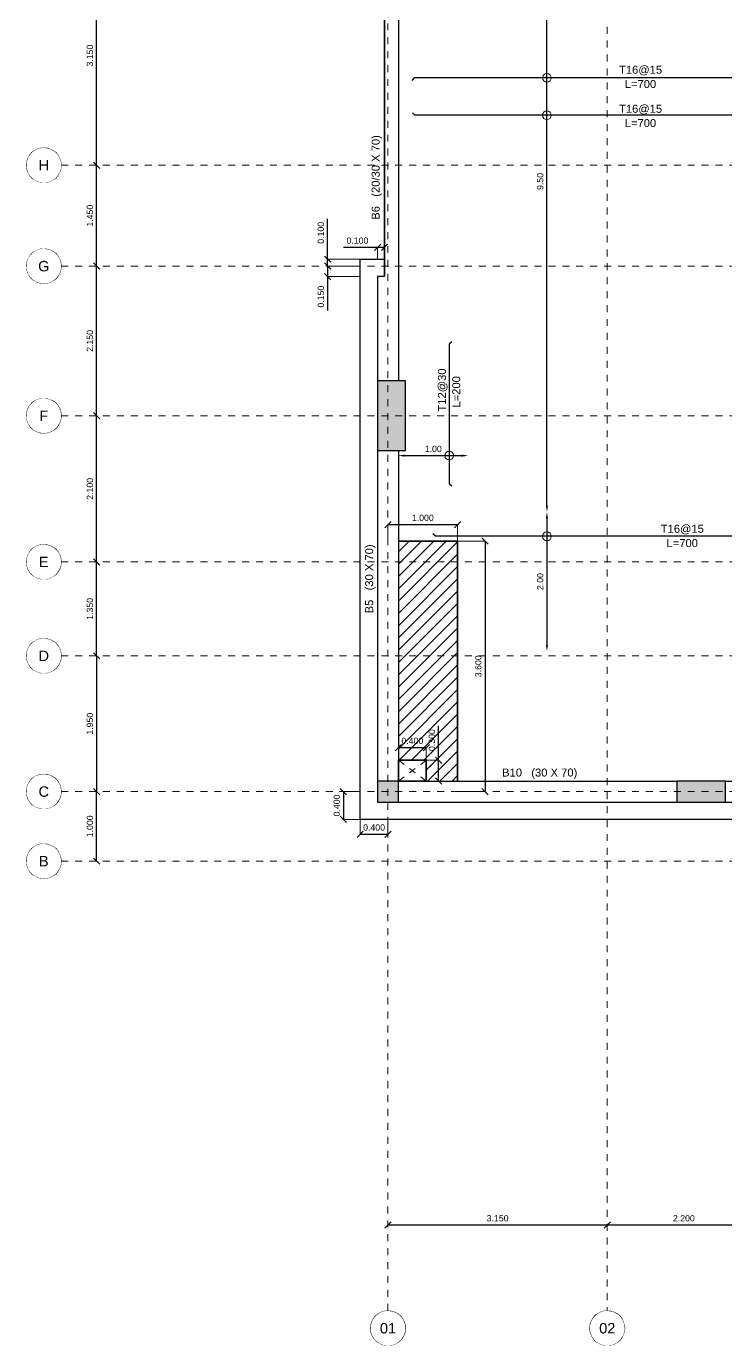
# Model space of a CAD drawing. Header units: inches. Extents: x -11.3 to 41.3, y -1.9 to 32.
# Drawn here: x -2.69 to 7.35, y -1.86 to 17.09 of the extents above; entities that cross this region are included whole.
import ezdxf
from ezdxf.enums import TextEntityAlignment as Align

# ---------------------------------------------------------------- set-up
doc = ezdxf.new("R2010")
doc.units = ezdxf.units.IN
doc.header["$MEASUREMENT"] = 0
doc.set_wipeout_variables(frame=1)
doc.linetypes.add('3RD FLOOR$0$DASHED2', pattern=[0.375, 0.25, -0.125])
doc.linetypes.add('AXES-ROOF$0$CENTER2', pattern=[1.125, 0.75, -0.125, 0.125, -0.125])
for name, color, linetype, lineweight in [('3RD FLOOR$0$S-ANNO-DIMS', 4, 'Continuous', 0), ('3RD FLOOR$0$S-CONC-OPEN', 22, 'Continuous', 0), ('3RD FLOOR$0$S-SLAB-EDGE', 2, 'Continuous', 30), ('3RD FLOOR$0$S-SLAB-EDGE @ 50', 2, 'Continuous', 30), ('AXES-2ND&3RD$0$S-AXIS-CIRC', 22, 'Continuous', 13), ('AXES-2ND&3RD$0$S-AXIS-IDEN', 52, 'Continuous', 18), ('AXES-ROOF$0$S-AXIS-PLAN', 20, 'AXES-ROOF$0$CENTER2', 18), ('COL - 3RD$0$S-CONC-PATH', 253, 'Continuous', 5)]:
    doc.layers.add(name, color=color, linetype=linetype, lineweight=lineweight)
for name, color, linetype in [('Beam20X70', 30, 'Continuous'), ('Beam30X70', 52, 'Continuous'), ('Columns', 4, 'Continuous'), ('Drops', 231, 'Continuous'), ('Opening', 40, 'Continuous'), ('Slab300', 231, 'Continuous')]:
    doc.layers.add(name, color=color, linetype=linetype)
doc.styles.add('3RD FLOOR$0$DMA-T-S', font='sanss___.ttf', dxfattribs={"height": 0.0023})
doc.styles.add('3RD FLOOR$0$DMA-TXT-DIM', font='sanss___.ttf', dxfattribs={"height": 0.0018})
doc.styles.add('AXES-2ND&3RD$0$DMA-T-S', font='sanss___.ttf', dxfattribs={"height": 0.0023})
doc.styles.add('AXES-ROOF$0$DMA-TXT-DIM', font='sanss___.ttf', dxfattribs={"height": 0.0018})
doc.dimstyles.new('3RD FLOOR$0$DMA-DIM', dxfattribs={"dimtxt": 0.0018, "dimasz": 0.0018, "dimexe": 0, "dimexo": 0, "dimgap": 0.001, "dimtad": 1, "dimdec": 3, "dimlfac": -1, "dimrnd": 0.001, "dimzin": 1, "dimdsep": 46, "dimtxsty": '3RD FLOOR$0$DMA-TXT-DIM', "dimblk": '3RD FLOOR$0$_Oblique', "dimcen": 0.003, "dimclrd": 256, "dimclre": 256, "dimclrt": 2, "dimadec": 3, "dimazin": 0, "dimtfac": 1, "dimtdec": 3, "dimtofl": 0, "dimtmove": 0, "dimatfit": 3, "dimfxl": 0.05, "dimtolj": 1, "dimtzin": 0, "dimlwe": -1, "dimarcsym": 0})
doc.dimstyles.new('AXES-ROOF$0$DMA-DIM', dxfattribs={"dimtxt": 0.0018, "dimasz": 0.0018, "dimexe": 0, "dimexo": 0, "dimgap": 0.001, "dimtad": 1, "dimdec": 3, "dimlfac": -1, "dimrnd": 0.001, "dimzin": 1, "dimdsep": 46, "dimtxsty": 'AXES-ROOF$0$DMA-TXT-DIM', "dimblk": 'AXES-ROOF$0$_Oblique', "dimcen": 0.003, "dimclrd": 256, "dimclre": 256, "dimclrt": 2, "dimadec": 3, "dimazin": 0, "dimtfac": 1, "dimtdec": 3, "dimtofl": 0, "dimtmove": 0, "dimatfit": 3, "dimfxl": 0.05, "dimtolj": 1, "dimtzin": 0, "dimlwe": -1, "dimarcsym": 0})

# ---------------------------------------------------------------- blocks, each defined once
blk = doc.blocks.new('3RD FLOOR$0$_Oblique')
at = {"color": 0, "linetype": 'ByBlock', "lineweight": -2}
blk.add_line((0.5, 0.5), (-0.5, -0.5), dxfattribs=at)
blk = doc.blocks.new('*D184')
at = {"layer": '3RD FLOOR$0$S-ANNO-DIMS', "transparency": 16777216}
for p, q in [((2.5, 9.7), (2.5, 9.936)), ((3.5, 9.7), (3.5, 9.936))]:
    blk.add_line(p, q, dxfattribs=at)
at = {"layer": '3RD FLOOR$0$S-ANNO-DIMS', "lineweight": -2, "transparency": 16777216}
blk.add_line((2.5, 9.936), (3.5, 9.936), dxfattribs=at)
at = {"layer": 'Defpoints', "color": 0, "transparency": 16777216}
for p in [(3.5, 9.936), (2.5, 9.7), (3.5, 9.7)]:
    blk.add_point(p, dxfattribs=at)
at = {"layer": '3RD FLOOR$0$S-ANNO-DIMS', "lineweight": -2, "transparency": 16777216, "xscale": 0.09, "yscale": 0.09, "zscale": 0.09, "rotation": 180}
blk.add_blockref('3RD FLOOR$0$_Oblique', (2.5, 9.936), dxfattribs=at)
at = {"layer": '3RD FLOOR$0$S-ANNO-DIMS', "lineweight": -2, "transparency": 16777216, "xscale": 0.09, "yscale": 0.09, "zscale": 0.09}
blk.add_blockref('3RD FLOOR$0$_Oblique', (3.5, 9.936), dxfattribs=at)
at = {"layer": '3RD FLOOR$0$S-ANNO-DIMS', "transparency": 16777216, "insert": (3, 10.033), "char_height": 0.09, "attachment_point": 5, "style": '3RD FLOOR$0$DMA-TXT-DIM'}
blk.add_mtext('\\A1;1.000', dxfattribs=at)
blk = doc.blocks.new('*D185')
at = {"layer": '3RD FLOOR$0$S-ANNO-DIMS', "transparency": 16777216}
for p, q in [((3.5, 9.7), (3.894, 9.7)), ((3.5, 6.1), (3.894, 6.1))]:
    blk.add_line(p, q, dxfattribs=at)
at = {"layer": '3RD FLOOR$0$S-ANNO-DIMS', "lineweight": -2, "transparency": 16777216}
blk.add_line((3.894, 9.7), (3.894, 6.1), dxfattribs=at)
at = {"layer": 'Defpoints', "color": 0, "transparency": 16777216}
for p in [(3.5, 9.7), (3.5, 6.1), (3.894, 6.1)]:
    blk.add_point(p, dxfattribs=at)
at = {"layer": '3RD FLOOR$0$S-ANNO-DIMS', "lineweight": -2, "transparency": 16777216, "xscale": 0.09, "yscale": 0.09, "zscale": 0.09}
for p, rotation in [((3.894, 9.7), 90), ((3.894, 6.1), 270)]:
    blk.add_blockref('3RD FLOOR$0$_Oblique', p, dxfattribs=dict(at, rotation=rotation))
at = {"layer": '3RD FLOOR$0$S-ANNO-DIMS', "transparency": 16777216, "insert": (3.798, 7.9), "char_height": 0.09, "attachment_point": 5, "rotation": 90, "style": '3RD FLOOR$0$DMA-TXT-DIM'}
blk.add_mtext('\\A1;3.600', dxfattribs=at)
blk = doc.blocks.new('*D186')
at = {"layer": '3RD FLOOR$0$S-ANNO-DIMS', "lineweight": -2, "transparency": 16777216}
for p, q in [((2.35, 13.919), (1.862, 13.919)), ((2.45, 13.919), (2.35, 13.919))]:
    blk.add_line(p, q, dxfattribs=at)
at = {"layer": '3RD FLOOR$0$S-ANNO-DIMS', "transparency": 16777216}
for p, q in [((2.35, 13.75), (2.35, 13.919)), ((2.45, 13.75), (2.45, 13.919))]:
    blk.add_line(p, q, dxfattribs=at)
at = {"layer": 'Defpoints', "color": 0, "transparency": 16777216}
for p in [(2.45, 13.919), (2.35, 13.75), (2.45, 13.75)]:
    blk.add_point(p, dxfattribs=at)
at = {"layer": '3RD FLOOR$0$S-ANNO-DIMS', "lineweight": -2, "transparency": 16777216, "xscale": 0.09, "yscale": 0.09, "zscale": 0.09, "rotation": 180}
blk.add_blockref('3RD FLOOR$0$_Oblique', (2.35, 13.919), dxfattribs=at)
at = {"layer": '3RD FLOOR$0$S-ANNO-DIMS', "lineweight": -2, "transparency": 16777216, "xscale": 0.09, "yscale": 0.09, "zscale": 0.09}
blk.add_blockref('3RD FLOOR$0$_Oblique', (2.45, 13.919), dxfattribs=at)
at = {"layer": '3RD FLOOR$0$S-ANNO-DIMS', "transparency": 16777216, "insert": (2.061, 14.016), "char_height": 0.09, "attachment_point": 5, "style": '3RD FLOOR$0$DMA-TXT-DIM'}
blk.add_mtext('\\A1;0.100', dxfattribs=at)
blk = doc.blocks.new('*D187')
at = {"layer": '3RD FLOOR$0$S-ANNO-DIMS', "lineweight": -2, "transparency": 16777216}
for p, q in [((1.632, 13.75), (1.632, 14.328)), ((1.632, 13.65), (1.632, 13.75)), ((1.632, 13.65), (1.632, 13.56))]:
    blk.add_line(p, q, dxfattribs=at)
at = {"layer": '3RD FLOOR$0$S-ANNO-DIMS', "transparency": 16777216}
for p, q in [((2.1, 13.75), (1.632, 13.75)), ((2.1, 13.65), (1.632, 13.65))]:
    blk.add_line(p, q, dxfattribs=at)
at = {"layer": 'Defpoints', "color": 0, "transparency": 16777216}
for p in [(1.632, 13.65), (2.1, 13.75), (2.1, 13.65)]:
    blk.add_point(p, dxfattribs=at)
at = {"layer": '3RD FLOOR$0$S-ANNO-DIMS', "lineweight": -2, "transparency": 16777216, "xscale": 0.09, "yscale": 0.09, "zscale": 0.09}
for p, rotation in [((1.632, 13.75), 270), ((1.632, 13.65), 90)]:
    blk.add_blockref('3RD FLOOR$0$_Oblique', p, dxfattribs=dict(at, rotation=rotation))
at = {"layer": '3RD FLOOR$0$S-ANNO-DIMS', "transparency": 16777216, "insert": (1.536, 14.129), "char_height": 0.09, "attachment_point": 5, "rotation": 90, "style": '3RD FLOOR$0$DMA-TXT-DIM'}
blk.add_mtext('\\A1;0.100', dxfattribs=at)
blk = doc.blocks.new('*D175')
at = {"layer": '3RD FLOOR$0$S-ANNO-DIMS', "transparency": 16777216}
for p, q in [((2.1, 6.1), (1.86, 6.1)), ((2.1, 5.7), (1.86, 5.7))]:
    blk.add_line(p, q, dxfattribs=at)
at = {"layer": '3RD FLOOR$0$S-ANNO-DIMS', "lineweight": -2, "transparency": 16777216}
blk.add_line((1.86, 6.1), (1.86, 5.7), dxfattribs=at)
at = {"layer": 'Defpoints', "color": 0, "transparency": 16777216}
for p in [(2.1, 6.1), (1.86, 5.7), (2.1, 5.7)]:
    blk.add_point(p, dxfattribs=at)
at = {"layer": '3RD FLOOR$0$S-ANNO-DIMS', "lineweight": -2, "transparency": 16777216, "xscale": 0.09, "yscale": 0.09, "zscale": 0.09}
for p, rotation in [((1.86, 6.1), 90), ((1.86, 5.7), 270)]:
    blk.add_blockref('3RD FLOOR$0$_Oblique', p, dxfattribs=dict(at, rotation=rotation))
at = {"layer": '3RD FLOOR$0$S-ANNO-DIMS', "transparency": 16777216, "insert": (1.764, 5.9), "char_height": 0.09, "attachment_point": 5, "rotation": 90, "style": '3RD FLOOR$0$DMA-TXT-DIM'}
blk.add_mtext('\\A1;0.400', dxfattribs=at)
blk = doc.blocks.new('*D327')
at = {"layer": '3RD FLOOR$0$S-ANNO-DIMS', "lineweight": -2, "transparency": 16777216}
blk.add_line((2.74, 10.927), (3.56, 10.927), dxfattribs=at)
at = {"layer": '3RD FLOOR$0$S-ANNO-DIMS', "transparency": 16777216}
for points in [[(2.74, 10.942), (2.74, 10.912), (2.65, 10.927)], [(3.56, 10.942), (3.56, 10.912), (3.65, 10.927)]]:
    blk.add_solid(points, dxfattribs=at)
at = {"layer": 'Defpoints', "color": 0, "transparency": 16777216}
for p in [(2.65, 10.927), (3.65, 10.927), (3.65, 10.927)]:
    blk.add_point(p, dxfattribs=at)
at = {"layer": '3RD FLOOR$0$S-ANNO-DIMS', "transparency": 16777216, "insert": (3.15, 11.023), "char_height": 0.09, "attachment_point": 5, "style": '3RD FLOOR$0$DMA-TXT-DIM'}
blk.add_mtext('\\A1;1.00', dxfattribs=at)
blk = doc.blocks.new('*D326')
at = {"layer": '3RD FLOOR$0$S-ANNO-DIMS', "lineweight": -2, "transparency": 16777216}
blk.add_line((4.783, 10.207), (4.783, 19.527), dxfattribs=at)
at = {"layer": '3RD FLOOR$0$S-ANNO-DIMS', "transparency": 16777216}
for points in [[(4.768, 19.527), (4.798, 19.527), (4.783, 19.617)], [(4.768, 10.207), (4.798, 10.207), (4.783, 10.117)]]:
    blk.add_solid(points, dxfattribs=at)
at = {"layer": 'Defpoints', "color": 0, "transparency": 16777216}
for p in [(4.783, 19.617), (4.783, 19.617), (4.783, 10.117)]:
    blk.add_point(p, dxfattribs=at)
at = {"layer": '3RD FLOOR$0$S-ANNO-DIMS', "transparency": 16777216, "insert": (4.687, 14.867), "char_height": 0.09, "attachment_point": 5, "rotation": 90, "style": '3RD FLOOR$0$DMA-TXT-DIM'}
blk.add_mtext('\\A1;9.50', dxfattribs=at)
blk = doc.blocks.new('*D325')
at = {"layer": '3RD FLOOR$0$S-ANNO-DIMS', "lineweight": -2, "transparency": 16777216}
blk.add_line((4.783, 10.027), (4.783, 8.207), dxfattribs=at)
at = {"layer": '3RD FLOOR$0$S-ANNO-DIMS', "transparency": 16777216}
for points in [[(4.768, 10.027), (4.798, 10.027), (4.783, 10.117)], [(4.768, 8.207), (4.798, 8.207), (4.783, 8.117)]]:
    blk.add_solid(points, dxfattribs=at)
at = {"layer": 'Defpoints', "color": 0, "transparency": 16777216}
for p in [(4.783, 10.117), (4.783, 8.117), (4.783, 8.117)]:
    blk.add_point(p, dxfattribs=at)
at = {"layer": '3RD FLOOR$0$S-ANNO-DIMS', "transparency": 16777216, "insert": (4.687, 9.117), "char_height": 0.09, "attachment_point": 5, "rotation": 90, "style": '3RD FLOOR$0$DMA-TXT-DIM'}
blk.add_mtext('\\A1;2.00', dxfattribs=at)
blk = doc.blocks.new('AXES-ROOF$0$_Oblique')
at = {"color": 0, "linetype": 'ByBlock', "lineweight": -2}
blk.add_line((0.5, 0.5), (-0.5, -0.5), dxfattribs=at)
blk = doc.blocks.new('*D395')
at = {"layer": '3RD FLOOR$0$S-ANNO-DIMS', "lineweight": -2, "transparency": 16777216}
blk.add_line((2.5, -0.128), (5.65, -0.128), dxfattribs=at)
at = {"layer": 'Defpoints', "color": 0, "transparency": 16777216}
for p in [(2.5, -0.128), (5.65, -0.128), (5.65, -0.128)]:
    blk.add_point(p, dxfattribs=at)
at = {"layer": '3RD FLOOR$0$S-ANNO-DIMS', "lineweight": -2, "transparency": 16777216, "xscale": 0.09, "yscale": 0.09, "zscale": 0.09, "rotation": 180}
blk.add_blockref('AXES-ROOF$0$_Oblique', (2.5, -0.128), dxfattribs=at)
at = {"layer": '3RD FLOOR$0$S-ANNO-DIMS', "lineweight": -2, "transparency": 16777216, "xscale": 0.09, "yscale": 0.09, "zscale": 0.09}
blk.add_blockref('AXES-ROOF$0$_Oblique', (5.65, -0.128), dxfattribs=at)
at = {"layer": '3RD FLOOR$0$S-ANNO-DIMS', "transparency": 16777216, "insert": (4.075, -0.032), "char_height": 0.09, "attachment_point": 5, "style": 'AXES-ROOF$0$DMA-TXT-DIM'}
blk.add_mtext('\\A1;3.150', dxfattribs=at)
blk = doc.blocks.new('*D393')
at = {"layer": '3RD FLOOR$0$S-ANNO-DIMS', "lineweight": -2, "transparency": 16777216}
blk.add_line((5.65, -0.128), (7.85, -0.128), dxfattribs=at)
at = {"layer": 'Defpoints', "color": 0, "transparency": 16777216}
for p in [(5.65, -0.128), (7.85, -0.128), (7.85, -0.128)]:
    blk.add_point(p, dxfattribs=at)
at = {"layer": '3RD FLOOR$0$S-ANNO-DIMS', "lineweight": -2, "transparency": 16777216, "xscale": 0.09, "yscale": 0.09, "zscale": 0.09, "rotation": 180}
blk.add_blockref('AXES-ROOF$0$_Oblique', (5.65, -0.128), dxfattribs=at)
at = {"layer": '3RD FLOOR$0$S-ANNO-DIMS', "lineweight": -2, "transparency": 16777216, "xscale": 0.09, "yscale": 0.09, "zscale": 0.09}
blk.add_blockref('AXES-ROOF$0$_Oblique', (7.85, -0.128), dxfattribs=at)
at = {"layer": '3RD FLOOR$0$S-ANNO-DIMS', "transparency": 16777216, "insert": (6.75, -0.032), "char_height": 0.09, "attachment_point": 5, "style": 'AXES-ROOF$0$DMA-TXT-DIM'}
blk.add_mtext('\\A1;2.200', dxfattribs=at)
blk = doc.blocks.new('*D381')
at = {"layer": '3RD FLOOR$0$S-ANNO-DIMS', "lineweight": -2, "transparency": 16777216}
blk.add_line((-1.686, 5.1), (-1.686, 6.1), dxfattribs=at)
at = {"layer": 'Defpoints', "color": 0, "transparency": 16777216}
for p in [(-1.686, 6.1), (-1.686, 6.1), (-1.686, 5.1)]:
    blk.add_point(p, dxfattribs=at)
at = {"layer": '3RD FLOOR$0$S-ANNO-DIMS', "lineweight": -2, "transparency": 16777216, "xscale": 0.09, "yscale": 0.09, "zscale": 0.09}
for p, rotation in [((-1.686, 6.1), 90), ((-1.686, 5.1), 270)]:
    blk.add_blockref('AXES-ROOF$0$_Oblique', p, dxfattribs=dict(at, rotation=rotation))
at = {"layer": '3RD FLOOR$0$S-ANNO-DIMS', "transparency": 16777216, "insert": (-1.782, 5.6), "char_height": 0.09, "attachment_point": 5, "rotation": 90, "style": 'AXES-ROOF$0$DMA-TXT-DIM'}
blk.add_mtext('\\A1;1.000', dxfattribs=at)
blk = doc.blocks.new('*D379')
at = {"layer": '3RD FLOOR$0$S-ANNO-DIMS', "lineweight": -2, "transparency": 16777216}
blk.add_line((-1.686, 8.05), (-1.686, 9.4), dxfattribs=at)
at = {"layer": 'Defpoints', "color": 0, "transparency": 16777216}
for p in [(-1.686, 9.4), (-1.686, 9.4), (-1.686, 8.05)]:
    blk.add_point(p, dxfattribs=at)
at = {"layer": '3RD FLOOR$0$S-ANNO-DIMS', "lineweight": -2, "transparency": 16777216, "xscale": 0.09, "yscale": 0.09, "zscale": 0.09}
for p, rotation in [((-1.686, 9.4), 90), ((-1.686, 8.05), 270)]:
    blk.add_blockref('AXES-ROOF$0$_Oblique', p, dxfattribs=dict(at, rotation=rotation))
at = {"layer": '3RD FLOOR$0$S-ANNO-DIMS', "transparency": 16777216, "insert": (-1.782, 8.725), "char_height": 0.09, "attachment_point": 5, "rotation": 90, "style": 'AXES-ROOF$0$DMA-TXT-DIM'}
blk.add_mtext('\\A1;1.350', dxfattribs=at)
blk = doc.blocks.new('*D377')
at = {"layer": '3RD FLOOR$0$S-ANNO-DIMS', "lineweight": -2, "transparency": 16777216}
blk.add_line((-1.686, 9.4), (-1.686, 11.5), dxfattribs=at)
at = {"layer": 'Defpoints', "color": 0, "transparency": 16777216}
for p in [(-1.686, 11.5), (-1.686, 11.5), (-1.686, 9.4)]:
    blk.add_point(p, dxfattribs=at)
at = {"layer": '3RD FLOOR$0$S-ANNO-DIMS', "lineweight": -2, "transparency": 16777216, "xscale": 0.09, "yscale": 0.09, "zscale": 0.09}
for p, rotation in [((-1.686, 11.5), 90), ((-1.686, 9.4), 270)]:
    blk.add_blockref('AXES-ROOF$0$_Oblique', p, dxfattribs=dict(at, rotation=rotation))
at = {"layer": '3RD FLOOR$0$S-ANNO-DIMS', "transparency": 16777216, "insert": (-1.782, 10.45), "char_height": 0.09, "attachment_point": 5, "rotation": 90, "style": 'AXES-ROOF$0$DMA-TXT-DIM'}
blk.add_mtext('\\A1;2.100', dxfattribs=at)
blk = doc.blocks.new('*D375')
at = {"layer": '3RD FLOOR$0$S-ANNO-DIMS', "lineweight": -2, "transparency": 16777216}
blk.add_line((-1.686, 11.5), (-1.686, 13.65), dxfattribs=at)
at = {"layer": 'Defpoints', "color": 0, "transparency": 16777216}
for p in [(-1.686, 13.65), (-1.686, 13.65), (-1.686, 11.5)]:
    blk.add_point(p, dxfattribs=at)
at = {"layer": '3RD FLOOR$0$S-ANNO-DIMS', "lineweight": -2, "transparency": 16777216, "xscale": 0.09, "yscale": 0.09, "zscale": 0.09}
for p, rotation in [((-1.686, 13.65), 90), ((-1.686, 11.5), 270)]:
    blk.add_blockref('AXES-ROOF$0$_Oblique', p, dxfattribs=dict(at, rotation=rotation))
at = {"layer": '3RD FLOOR$0$S-ANNO-DIMS', "transparency": 16777216, "insert": (-1.782, 12.575), "char_height": 0.09, "attachment_point": 5, "rotation": 90, "style": 'AXES-ROOF$0$DMA-TXT-DIM'}
blk.add_mtext('\\A1;2.150', dxfattribs=at)
blk = doc.blocks.new('*D373')
at = {"layer": '3RD FLOOR$0$S-ANNO-DIMS', "lineweight": -2, "transparency": 16777216}
blk.add_line((-1.686, 13.65), (-1.686, 15.1), dxfattribs=at)
at = {"layer": 'Defpoints', "color": 0, "transparency": 16777216}
for p in [(-1.686, 15.1), (-1.686, 15.1), (-1.686, 13.65)]:
    blk.add_point(p, dxfattribs=at)
at = {"layer": '3RD FLOOR$0$S-ANNO-DIMS', "lineweight": -2, "transparency": 16777216, "xscale": 0.09, "yscale": 0.09, "zscale": 0.09}
for p, rotation in [((-1.686, 15.1), 90), ((-1.686, 13.65), 270)]:
    blk.add_blockref('AXES-ROOF$0$_Oblique', p, dxfattribs=dict(at, rotation=rotation))
at = {"layer": '3RD FLOOR$0$S-ANNO-DIMS', "transparency": 16777216, "insert": (-1.782, 14.375), "char_height": 0.09, "attachment_point": 5, "rotation": 90, "style": 'AXES-ROOF$0$DMA-TXT-DIM'}
blk.add_mtext('\\A1;1.450', dxfattribs=at)
blk = doc.blocks.new('*D371')
at = {"layer": '3RD FLOOR$0$S-ANNO-DIMS', "lineweight": -2, "transparency": 16777216}
blk.add_line((-1.686, 15.1), (-1.686, 18.25), dxfattribs=at)
at = {"layer": 'Defpoints', "color": 0, "transparency": 16777216}
for p in [(-1.686, 18.25), (-1.686, 18.25), (-1.686, 15.1)]:
    blk.add_point(p, dxfattribs=at)
at = {"layer": '3RD FLOOR$0$S-ANNO-DIMS', "lineweight": -2, "transparency": 16777216, "xscale": 0.09, "yscale": 0.09, "zscale": 0.09}
for p, rotation in [((-1.686, 18.25), 90), ((-1.686, 15.1), 270)]:
    blk.add_blockref('AXES-ROOF$0$_Oblique', p, dxfattribs=dict(at, rotation=rotation))
at = {"layer": '3RD FLOOR$0$S-ANNO-DIMS', "transparency": 16777216, "insert": (-1.782, 16.675), "char_height": 0.09, "attachment_point": 5, "rotation": 90, "style": 'AXES-ROOF$0$DMA-TXT-DIM'}
blk.add_mtext('\\A1;3.150', dxfattribs=at)
blk = doc.blocks.new('*D349')
at = {"layer": '3RD FLOOR$0$S-ANNO-DIMS', "lineweight": -2, "transparency": 16777216}
blk.add_line((-1.686, 8.05), (-1.686, 6.1), dxfattribs=at)
at = {"layer": 'Defpoints', "color": 0, "transparency": 16777216}
for p in [(-1.686, 8.05), (-1.686, 6.1), (-1.686, 6.1)]:
    blk.add_point(p, dxfattribs=at)
at = {"layer": '3RD FLOOR$0$S-ANNO-DIMS', "lineweight": -2, "transparency": 16777216, "xscale": 0.09, "yscale": 0.09, "zscale": 0.09}
for p, rotation in [((-1.686, 8.05), 90), ((-1.686, 6.1), 270)]:
    blk.add_blockref('AXES-ROOF$0$_Oblique', p, dxfattribs=dict(at, rotation=rotation))
at = {"layer": '3RD FLOOR$0$S-ANNO-DIMS', "transparency": 16777216, "insert": (-1.782, 7.075), "char_height": 0.09, "attachment_point": 5, "rotation": 90, "style": 'AXES-ROOF$0$DMA-TXT-DIM'}
blk.add_mtext('\\A1;1.950', dxfattribs=at)
blk = doc.blocks.new('*D246')
at = {"layer": '3RD FLOOR$0$S-ANNO-DIMS', "transparency": 16777216}
for p, q in [((2.65, 6.55), (2.65, 6.732)), ((3.05, 6.55), (3.05, 6.732))]:
    blk.add_line(p, q, dxfattribs=at)
at = {"layer": '3RD FLOOR$0$S-ANNO-DIMS', "lineweight": -2, "transparency": 16777216}
blk.add_line((2.65, 6.732), (3.05, 6.732), dxfattribs=at)
at = {"layer": 'Defpoints', "color": 0, "transparency": 16777216}
for p in [(3.05, 6.732), (2.65, 6.55), (3.05, 6.55)]:
    blk.add_point(p, dxfattribs=at)
at = {"layer": '3RD FLOOR$0$S-ANNO-DIMS', "lineweight": -2, "transparency": 16777216, "xscale": 0.09, "yscale": 0.09, "zscale": 0.09, "rotation": 180}
blk.add_blockref('3RD FLOOR$0$_Oblique', (2.65, 6.732), dxfattribs=at)
at = {"layer": '3RD FLOOR$0$S-ANNO-DIMS', "lineweight": -2, "transparency": 16777216, "xscale": 0.09, "yscale": 0.09, "zscale": 0.09}
blk.add_blockref('3RD FLOOR$0$_Oblique', (3.05, 6.732), dxfattribs=at)
at = {"layer": '3RD FLOOR$0$S-ANNO-DIMS', "transparency": 16777216, "insert": (2.85, 6.828), "char_height": 0.09, "attachment_point": 5, "style": '3RD FLOOR$0$DMA-TXT-DIM'}
blk.add_mtext('\\A1;0.400', dxfattribs=at)
blk = doc.blocks.new('*D247')
at = {"layer": '3RD FLOOR$0$S-ANNO-DIMS', "lineweight": -2, "transparency": 16777216}
for p, q in [((3.227, 6.55), (3.227, 7.038)), ((3.227, 6.25), (3.227, 6.55))]:
    blk.add_line(p, q, dxfattribs=at)
at = {"layer": '3RD FLOOR$0$S-ANNO-DIMS', "transparency": 16777216}
for p, q in [((3.05, 6.55), (3.227, 6.55)), ((3.05, 6.25), (3.227, 6.25))]:
    blk.add_line(p, q, dxfattribs=at)
at = {"layer": 'Defpoints', "color": 0, "transparency": 16777216}
for p in [(3.05, 6.55), (3.05, 6.25), (3.227, 6.25)]:
    blk.add_point(p, dxfattribs=at)
at = {"layer": '3RD FLOOR$0$S-ANNO-DIMS', "lineweight": -2, "transparency": 16777216, "xscale": 0.09, "yscale": 0.09, "zscale": 0.09}
for p, rotation in [((3.227, 6.55), 90), ((3.227, 6.25), 270)]:
    blk.add_blockref('3RD FLOOR$0$_Oblique', p, dxfattribs=dict(at, rotation=rotation))
at = {"layer": '3RD FLOOR$0$S-ANNO-DIMS', "transparency": 16777216, "insert": (3.13, 6.839), "char_height": 0.09, "attachment_point": 5, "rotation": 90, "style": '3RD FLOOR$0$DMA-TXT-DIM'}
blk.add_mtext('\\A1;0.300', dxfattribs=at)
blk = doc.blocks.new('*D299')
at = {"layer": '3RD FLOOR$0$S-ANNO-DIMS', "transparency": 16777216}
for p, q in [((2.1, 13.65), (1.632, 13.65)), ((2.1, 13.5), (1.632, 13.5))]:
    blk.add_line(p, q, dxfattribs=at)
at = {"layer": '3RD FLOOR$0$S-ANNO-DIMS', "lineweight": -2, "transparency": 16777216}
for p, q in [((1.632, 13.65), (1.632, 13.5)), ((1.632, 13.5), (1.632, 13.012))]:
    blk.add_line(p, q, dxfattribs=at)
at = {"layer": 'Defpoints', "color": 0, "transparency": 16777216}
for p in [(2.1, 13.65), (1.632, 13.5), (2.1, 13.5)]:
    blk.add_point(p, dxfattribs=at)
at = {"layer": '3RD FLOOR$0$S-ANNO-DIMS', "lineweight": -2, "transparency": 16777216, "xscale": 0.09, "yscale": 0.09, "zscale": 0.09}
for p, rotation in [((1.632, 13.65), 90), ((1.632, 13.5), 270)]:
    blk.add_blockref('3RD FLOOR$0$_Oblique', p, dxfattribs=dict(at, rotation=rotation))
at = {"layer": '3RD FLOOR$0$S-ANNO-DIMS', "transparency": 16777216, "insert": (1.536, 13.211), "char_height": 0.09, "attachment_point": 5, "rotation": 90, "style": '3RD FLOOR$0$DMA-TXT-DIM'}
blk.add_mtext('\\A1;0.150', dxfattribs=at)
blk = doc.blocks.new('*D310')
at = {"layer": '3RD FLOOR$0$S-ANNO-DIMS', "transparency": 16777216}
for p, q in [((2.1, 5.7), (2.1, 5.486)), ((2.5, 5.7), (2.5, 5.486))]:
    blk.add_line(p, q, dxfattribs=at)
at = {"layer": '3RD FLOOR$0$S-ANNO-DIMS', "lineweight": -2, "transparency": 16777216}
blk.add_line((2.1, 5.486), (2.5, 5.486), dxfattribs=at)
at = {"layer": 'Defpoints', "color": 0, "transparency": 16777216}
for p in [(2.1, 5.7), (2.5, 5.7), (2.5, 5.486)]:
    blk.add_point(p, dxfattribs=at)
at = {"layer": '3RD FLOOR$0$S-ANNO-DIMS', "lineweight": -2, "transparency": 16777216, "xscale": 0.09, "yscale": 0.09, "zscale": 0.09, "rotation": 180}
blk.add_blockref('3RD FLOOR$0$_Oblique', (2.1, 5.486), dxfattribs=at)
at = {"layer": '3RD FLOOR$0$S-ANNO-DIMS', "lineweight": -2, "transparency": 16777216, "xscale": 0.09, "yscale": 0.09, "zscale": 0.09}
blk.add_blockref('3RD FLOOR$0$_Oblique', (2.5, 5.486), dxfattribs=at)
at = {"layer": '3RD FLOOR$0$S-ANNO-DIMS', "transparency": 16777216, "insert": (2.3, 5.583), "char_height": 0.09, "attachment_point": 5, "style": '3RD FLOOR$0$DMA-TXT-DIM'}
blk.add_mtext('\\A1;0.400', dxfattribs=at)
blk = doc.blocks.new('AXES-2ND&3RD$0$GI')
at = {"layer": 'AXES-2ND&3RD$0$S-AXIS-CIRC'}
blk.add_circle((0, 0), 0.005, dxfattribs=at)
at = {"layer": 'AXES-2ND&3RD$0$S-AXIS-IDEN', "style": 'AXES-2ND&3RD$0$DMA-T-S'}
blk.add_attdef('GRID_INDICATOR', text='', height=0.003, dxfattribs=at).set_placement((0, 0), align=Align.MIDDLE)
blk.add_wipeout([(0, 0.005), (0.0017, 0.0047), (0.00306, 0.00395), (0.00388, 0.00315), (0.00443, 0.00232), (0.00481, 0.00137), (0.005, 0), (0.00493, -0.00086), (0.00455, -0.00207), (0.00368, -0.00338), (0.00281, -0.00414), (0.00209, -0.00454), (0.00139, -0.0048), (0.00044, -0.00498), (-0.00046, -0.00498), (-0.00143, -0.00479), (-0.00255, -0.0043), (-0.00307, -0.00394), (-0.00383, -0.00322), (-0.0044, -0.00237), (-0.00482, -0.00132), (-0.00498, -0.00047), (-0.00493, 0.00082), (-0.00466, 0.0018), (-0.00433, 0.0025), (-0.00388, 0.00315), (-0.00314, 0.00389), (-0.00238, 0.0044), (-0.00159, 0.00474), (-0.00097, 0.0049)]).dxf.layer = 'AXES-2ND&3RD$0$S-AXIS-CIRC'
for tag, p in [('LINE_1', (0, 0.0015)), ('LINE_2', (0, -0.00216))]:
    blk.add_attdef(tag, text='', height=0.003, dxfattribs=at).set_placement(p, align=Align.MIDDLE)

msp = doc.modelspace()

# ---------------------------------------------------------------- hatches: boundary and pattern name
at = {"linetype": 'Continuous'}
h = msp.add_hatch(dxfattribs=at)
h.set_pattern_fill('ANSI31', color=32, style=0)
h.paths.add_polyline_path([(3.5, 9.7001), (2.65, 9.7001), (2.65, 6.55), (3.05, 6.55), (3.05, 6.25), (3.5, 6.25)])
h.paths.add_polyline_path([(2.6733, 6.7348), (3.0272, 6.7348), (3.0272, 6.9237), (2.6733, 6.9237)], flags=24)
h.paths.add_polyline_path([(3.2235, 6.6621), (3.2235, 7.016), (3.0346, 7.016), (3.0346, 6.6621)], flags=24)
at = {"layer": 'COL - 3RD$0$S-CONC-PATH'}
for points in [[(2.75, 12.0001), (2.35, 12.0001), (2.35, 11.0001), (2.75, 11.0001)], [(2.65, 5.95), (2.65, 6.25), (2.35, 6.25), (2.35, 5.95)], [(7.35, 5.95), (7.35, 6.25), (6.65, 6.25), (6.65, 5.95)]]:
    msp.add_hatch(color=256, dxfattribs=at).paths.add_polyline_path(points)

# ---------------------------------------------------------------- linework, layer by layer
at = {"linetype": 'Continuous'}
for p, q in [((2.65, 17.95), (2.65, 12.0001)), ((2.35, 11.0001), (2.35, 6.25)), ((2.65, 11.0001), (2.65, 6.25)), ((2.65, 6.25), (6.65, 6.25)), ((7.35, 6.25), (11.15, 6.25)), ((2.65, 5.95), (6.65, 5.95)), ((7.35, 5.95), (11.15, 5.95))]:
    msp.add_line(p, q, dxfattribs=at)
msp.add_lwpolyline([(2.45, 15.4), (2.45, 17.95), (2.45, 13.5), (2.35, 13.5), (2.35, 12.0001)], dxfattribs=at)
at = {"layer": '3RD FLOOR$0$S-ANNO-DIMS'}
for centre in [(4.7833, 16.3549), (4.7833, 15.8178), (3.3796, 10.9268), (4.7833, 9.7675)]:
    msp.add_circle(centre, 0.0625, dxfattribs=at)
at = {"layer": '3RD FLOOR$0$S-CONC-OPEN', "linetype": '3RD FLOOR$0$DASHED2', "ltscale": 0.01}
for p, q in [((3.05, 6.55), (2.65, 6.25)), ((2.65, 6.55), (3.05, 6.25))]:
    msp.add_line(p, q, dxfattribs=at)
at = {"layer": '3RD FLOOR$0$S-SLAB-EDGE', "ltscale": 0.01}
for points in [[(9.9129, 16.3196), (9.8775, 16.3549), (2.8775, 16.3549), (2.8422, 16.3196)], [(3.415, 12.5617), (3.3796, 12.5263), (3.3796, 10.5263), (3.415, 10.491)]]:
    msp.add_lwpolyline(points, dxfattribs=at)
at = {"layer": '3RD FLOOR$0$S-SLAB-EDGE', "linetype": 'Continuous'}
for points in [[(9.9213, 15.8532), (9.8859, 15.8178), (2.8859, 15.8178), (2.8506, 15.8532)], [(2.65, 9.7001), (3.5, 9.7001), (3.5, 6.25)], [(10.2154, 9.8028), (10.1801, 9.7675), (3.1801, 9.7675), (3.1447, 9.8028)]]:
    msp.add_lwpolyline(points, dxfattribs=at)
at = {"layer": '3RD FLOOR$0$S-SLAB-EDGE'}
msp.add_lwpolyline([(2.65, 6.55), (3.05, 6.55), (3.05, 6.25), (2.65, 6.25), (2.65, 6.55)], dxfattribs=at)
at = {"layer": 'AXES-ROOF$0$S-AXIS-PLAN', "ltscale": 0.01}
for p, q in [((2.5, -1.3613), (2.5, 31.4902)), ((5.65, 31.4902), (5.65, -1.3613)), ((-2.1947, 15.1), (30.7233, 15.1)), ((-2.1947, 13.65), (30.7233, 13.65)), ((-2.1947, 11.5001), (30.7233, 11.5001)), ((-2.1947, 9.4), (30.7233, 9.4)), ((-2.1947, 8.05), (30.7233, 8.05)), ((-2.1947, 6.1), (30.7233, 6.1)), ((-2.1947, 5.1), (30.7233, 5.1))]:
    msp.add_line(p, q, dxfattribs=at)
at = {"layer": 'Beam20X70'}
for p, q in [((2.45, 13.5), (2.45, 17.95)), ((2.65, 17.95), (2.65, 13.5))]:
    msp.add_line(p, q, dxfattribs=at)
at = {"layer": 'Beam30X70', "linetype": 'Continuous'}
for p, q in [((2.35, 13.5), (2.35, 12.0001)), ((2.65, 13.5), (2.65, 12.0001)), ((2.35, 11.0001), (2.35, 6.25)), ((2.65, 11.0001), (2.65, 6.25)), ((2.65, 6.25), (6.65, 6.25)), ((2.65, 5.95), (6.65, 5.95))]:
    msp.add_line(p, q, dxfattribs=at)
at = {"layer": 'Columns'}
for points in [[(2.75, 12.0001), (2.35, 12.0001), (2.35, 11.0001), (2.75, 11.0001)], [(2.65, 5.95), (2.65, 6.25), (2.35, 6.25), (2.35, 5.95)], [(7.35, 5.95), (7.35, 6.25), (6.65, 6.25), (6.65, 5.95)]]:
    msp.add_lwpolyline(points, close=True, dxfattribs=at)
at = {"layer": 'Drops', "linetype": 'Continuous'}
msp.add_lwpolyline([(2.65, 6.25), (3.5, 6.25), (3.5, 9.7001), (2.65, 9.7001)], close=True, dxfattribs=at)
at = {"layer": 'Opening', "linetype": 'Continuous'}
msp.add_lwpolyline([(2.65, 6.25), (3.05, 6.25), (3.05, 6.55), (2.65, 6.55)], close=True, dxfattribs=at)
at = {"layer": 'Slab300', "linetype": 'Continuous'}
msp.add_lwpolyline([(20.55, 4.9513), (15.95, 4.95), (15.95, 5.95), (14.15, 5.95), (14.15, 7.95), (11.9, 7.95), (11.9, 5.7), (2.1, 5.7), (2.1, 13.75), (2.45, 13.75), (2.45, 18.9483)], dxfattribs=at)

# ---------------------------------------------------------------- texts
at = {"layer": '3RD FLOOR$0$S-ANNO-DIMS', "style": '3RD FLOOR$0$DMA-T-S'}
for s, p in [('T16@15', (5.819, 16.415)), ('L=700', (5.9014, 16.2096)), ('T16@15', (5.819, 15.8534)), ('L=700', (5.9014, 15.6479)), ('T16@15', (6.4189, 9.8186)), ('L=700', (6.5013, 9.6131))]:
    msp.add_text(s, height=0.115, dxfattribs=at).set_placement(p)
for s, p in [('T12@30', (3.3327, 11.5612)), ('L=200', (3.5382, 11.6182))]:
    msp.add_text(s, height=0.115, rotation=90, dxfattribs=at).set_placement(p)
at = {"layer": '3RD FLOOR$0$S-SLAB-EDGE', "style": '3RD FLOOR$0$DMA-T-S'}
for s, rotation, p in [('B6   (20/30 X 70)', 90, (2.3797, 14.3171)), ('B5   (30 X 70)', 90, (2.287, 8.6608)), ('B10   (30 X 70)', 0, (4.1392, 6.3159))]:
    msp.add_text(s, height=0.115, rotation=rotation, dxfattribs=at).set_placement(p)

# ---------------------------------------------------------------- dimensions: what is measured, and where the dimension line sits
at = {"layer": '3RD FLOOR$0$S-ANNO-DIMS'}
for base, p1, p2, dimstyle, override, picture, middle in [((4.7833, 19.6169), (4.7833, 10.1169), (4.7833, 19.6169), '3RD FLOOR$0$DMA-DIM', {"dimscale": 0, "dimdec": 2, "dimsah": 1, "dimclrt": 256, "dimtix": 0, "dimtofl": 0, "dimtmove": 0, "dimatfit": 3}, '*D326', (4.6869, 14.8669)), ((-1.6857, 18.25), (-1.6857, 15.1), (-1.6857, 18.25), 'AXES-ROOF$0$DMA-DIM', {"dimscale": 0, "dimclrt": 256, "dimtix": 1, "dimtofl": 1, "dimtmove": 1, "dimatfit": 0}, '*D371', (-1.7821, 16.675)), ((-1.6857, 15.1), (-1.6857, 13.65), (-1.6857, 15.1), 'AXES-ROOF$0$DMA-DIM', {"dimscale": 0, "dimclrt": 256, "dimtix": 1, "dimtofl": 1, "dimtmove": 1, "dimatfit": 0}, '*D373', (-1.7821, 14.375)), ((-1.6857, 13.65), (-1.6857, 11.5001), (-1.6857, 13.65), 'AXES-ROOF$0$DMA-DIM', {"dimscale": 0, "dimclrt": 256, "dimtix": 1, "dimtofl": 1, "dimtmove": 1, "dimatfit": 0}, '*D375', (-1.7821, 12.575)), ((1.6324, 13.5), (2.1, 13.65), (2.1, 13.5), '3RD FLOOR$0$DMA-DIM', {"dimscale": 0, "dimclrt": 256, "dimtix": 0, "dimtofl": 1, "dimtmove": 0, "dimatfit": 3}, '*D299', (1.536, 13.2112)), ((-1.6857, 11.5001), (-1.6857, 9.4), (-1.6857, 11.5001), 'AXES-ROOF$0$DMA-DIM', {"dimscale": 0, "dimclrt": 256, "dimtix": 1, "dimtofl": 1, "dimtmove": 1, "dimatfit": 0}, '*D377', (-1.7821, 10.45)), ((4.7833, 8.1169), (4.7833, 10.1169), (4.7833, 8.1169), '3RD FLOOR$0$DMA-DIM', {"dimscale": 0, "dimdec": 2, "dimsah": 1, "dimclrt": 256, "dimtix": 0, "dimtofl": 0, "dimtmove": 0, "dimatfit": 3}, '*D325', (4.6869, 9.1169)), ((3.8941, 6.1), (3.5, 9.7001), (3.5, 6.1), '3RD FLOOR$0$DMA-DIM', {"dimscale": 0, "dimclrt": 256, "dimtix": 0, "dimtofl": 1, "dimtmove": 0, "dimatfit": 3}, '*D185', (3.7976, 7.9)), ((-1.6857, 9.4), (-1.6857, 8.05), (-1.6857, 9.4), 'AXES-ROOF$0$DMA-DIM', {"dimscale": 0, "dimclrt": 256, "dimtix": 1, "dimtofl": 1, "dimtmove": 1, "dimatfit": 0}, '*D379', (-1.7821, 8.725)), ((-1.6857, 6.1), (-1.6857, 8.05), (-1.6857, 6.1), 'AXES-ROOF$0$DMA-DIM', {"dimscale": 0, "dimclrt": 256, "dimtix": 1, "dimtofl": 1, "dimtmove": 1, "dimatfit": 0}, '*D349', (-1.7821, 7.075)), ((-1.6857, 6.1), (-1.6857, 5.1), (-1.6857, 6.1), 'AXES-ROOF$0$DMA-DIM', {"dimscale": 0, "dimclrt": 256, "dimtix": 1, "dimtofl": 1, "dimtmove": 1, "dimatfit": 0}, '*D381', (-1.7821, 5.6)), ((1.8599, 5.7), (2.1, 6.1), (2.1, 5.7), '3RD FLOOR$0$DMA-DIM', {"dimscale": 0, "dimclrt": 256, "dimtix": 0, "dimtofl": 1, "dimtmove": 0, "dimatfit": 3}, '*D175', (1.7636, 5.9))]:
    dim = msp.add_linear_dim(base=base, p1=p1, p2=p2, angle=90, dimstyle=dimstyle, override=override, dxfattribs=at)
    dim.commit()
    dim.dimension.update_dxf_attribs({"geometry": picture, "text_midpoint": middle})
for base, p1, p2, picture, middle in [((1.6324, 13.65), (2.1, 13.75), (2.1, 13.65), '*D187', (1.6324, 14.1288)), ((3.2265, 6.25), (3.05, 6.55), (3.05, 6.25), '*D247', (3.2265, 6.8388))]:
    dim = msp.add_linear_dim(base=base, p1=p1, p2=p2, angle=90, dimstyle='3RD FLOOR$0$DMA-DIM', override={"dimscale": 0, "dimclrt": 256, "dimtix": 0, "dimtofl": 1, "dimtmove": 0, "dimatfit": 3}, dxfattribs=at)
    dim.commit()
    dim.dimension.update_dxf_attribs({"geometry": picture, "text_midpoint": middle, "dimtype": 128})
dim = msp.add_linear_dim(base=(2.45, 13.9194), p1=(2.35, 13.75), p2=(2.45, 13.75), dimstyle='3RD FLOOR$0$DMA-DIM', override={"dimscale": 0, "dimclrt": 256, "dimtix": 0, "dimtofl": 1, "dimtmove": 0, "dimatfit": 3}, dxfattribs=at)
dim.commit()
dim.dimension.update_dxf_attribs({"geometry": '*D186', "text_midpoint": (2.0612, 13.9194), "dimtype": 128})
for base, p1, p2, dimstyle, override, picture, middle in [((3.65, 10.9268), (2.65, 10.9268), (3.65, 10.9268), '3RD FLOOR$0$DMA-DIM', {"dimscale": 0, "dimdec": 2, "dimsah": 1, "dimclrt": 256, "dimtix": 0, "dimtofl": 0, "dimtmove": 0, "dimatfit": 3}, '*D327', (3.15, 11.0232)), ((3.5, 9.9364), (2.5, 9.7001), (3.5, 9.7001), '3RD FLOOR$0$DMA-DIM', {"dimscale": 0, "dimclrt": 256, "dimtix": 0, "dimtofl": 1, "dimtmove": 0, "dimatfit": 3}, '*D184', (3, 10.0328)), ((3.05, 6.7319), (2.65, 6.55), (3.05, 6.55), '3RD FLOOR$0$DMA-DIM', {"dimscale": 0, "dimclrt": 256, "dimtix": 0, "dimtofl": 1, "dimtmove": 0, "dimatfit": 3}, '*D246', (2.85, 6.8283)), ((2.5, 5.4865), (2.1, 5.7), (2.5, 5.7), '3RD FLOOR$0$DMA-DIM', {"dimscale": 0, "dimclrt": 256, "dimtix": 0, "dimtofl": 1, "dimtmove": 0, "dimatfit": 3}, '*D310', (2.3, 5.5828)), ((5.65, -0.1282), (2.5, -0.1282), (5.65, -0.1282), 'AXES-ROOF$0$DMA-DIM', {"dimscale": 0, "dimclrt": 256, "dimtix": 1, "dimtofl": 1, "dimtmove": 1, "dimatfit": 0}, '*D395', (4.075, -0.0318)), ((7.85, -0.1282), (5.65, -0.1282), (7.85, -0.1282), 'AXES-ROOF$0$DMA-DIM', {"dimscale": 0, "dimclrt": 256, "dimtix": 1, "dimtofl": 1, "dimtmove": 1, "dimatfit": 0}, '*D393', (6.75, -0.0319))]:
    dim = msp.add_linear_dim(base=base, p1=p1, p2=p2, dimstyle=dimstyle, override=override, dxfattribs=at)
    dim.commit()
    dim.dimension.update_dxf_attribs({"geometry": picture, "text_midpoint": middle})

# ---------------------------------------------------------------- next in the draw order: block references
at = {"layer": '3RD FLOOR$0$S-SLAB-EDGE @ 50'}
ref = msp.add_blockref('AXES-2ND&3RD$0$GI', (-2.4436, 15.1), dxfattribs=dict(at, xscale=50, yscale=50, zscale=50))
ref.add_attrib('GRID_INDICATOR', 'H', dxfattribs={"layer": '0', "color": 2, "height": 0.15, "style": 'AXES-2ND&3RD$0$DMA-T-S'}).set_placement((-2.4436, 15.1), align=Align.MIDDLE)
ref = msp.add_blockref('AXES-2ND&3RD$0$GI', (-2.4447, 13.65), dxfattribs=dict(at, xscale=50, yscale=50, zscale=50))
ref.add_attrib('GRID_INDICATOR', 'G', dxfattribs={"layer": '0', "color": 2, "height": 0.15, "style": 'AXES-2ND&3RD$0$DMA-T-S'}).set_placement((-2.4447, 13.65), align=Align.MIDDLE)
ref = msp.add_blockref('AXES-2ND&3RD$0$GI', (-2.4447, 11.5001), dxfattribs=dict(at, xscale=50, yscale=50, zscale=50))
ref.add_attrib('GRID_INDICATOR', 'F', dxfattribs={"layer": '0', "color": 2, "height": 0.15, "style": 'AXES-2ND&3RD$0$DMA-T-S'}).set_placement((-2.4447, 11.5001), align=Align.MIDDLE)
ref = msp.add_blockref('AXES-2ND&3RD$0$GI', (-2.4447, 9.4), dxfattribs=dict(at, xscale=50, yscale=50, zscale=50))
ref.add_attrib('GRID_INDICATOR', 'E', dxfattribs={"layer": '0', "color": 2, "height": 0.15, "style": 'AXES-2ND&3RD$0$DMA-T-S'}).set_placement((-2.4447, 9.4), align=Align.MIDDLE)
ref = msp.add_blockref('AXES-2ND&3RD$0$GI', (-2.4447, 8.05), dxfattribs=dict(at, xscale=50, yscale=50, zscale=50))
ref.add_attrib('GRID_INDICATOR', 'D', dxfattribs={"layer": '0', "color": 2, "height": 0.15, "style": 'AXES-2ND&3RD$0$DMA-T-S'}).set_placement((-2.4447, 8.05), align=Align.MIDDLE)
ref = msp.add_blockref('AXES-2ND&3RD$0$GI', (-2.4447, 6.1), dxfattribs=dict(at, xscale=50, yscale=50, zscale=50))
ref.add_attrib('GRID_INDICATOR', 'C', dxfattribs={"layer": '0', "color": 2, "height": 0.15, "style": 'AXES-2ND&3RD$0$DMA-T-S'}).set_placement((-2.4447, 6.1), align=Align.MIDDLE)
ref = msp.add_blockref('AXES-2ND&3RD$0$GI', (-2.4447, 5.1), dxfattribs=dict(at, xscale=50, yscale=50, zscale=50))
ref.add_attrib('GRID_INDICATOR', 'B', dxfattribs={"layer": '0', "color": 2, "height": 0.15, "style": 'AXES-2ND&3RD$0$DMA-T-S'}).set_placement((-2.4447, 5.1), align=Align.MIDDLE)
ref = msp.add_blockref('AXES-2ND&3RD$0$GI', (2.5, -1.6113), dxfattribs=dict(at, xscale=50, yscale=50, zscale=50))
ref.add_attrib('GRID_INDICATOR', 'L', dxfattribs={"layer": '0', "color": 2, "height": 0.15, "style": 'AXES-2ND&3RD$0$DMA-T-S'}).set_placement((2.5, -1.6113), align=Align.MIDDLE)
ref = msp.add_blockref('AXES-2ND&3RD$0$GI', (5.65, -1.6113), dxfattribs=dict(at, xscale=50, yscale=50, zscale=50))
ref.add_attrib('GRID_INDICATOR', 'L', dxfattribs={"layer": '0', "color": 2, "height": 0.15, "style": 'AXES-2ND&3RD$0$DMA-T-S'}).set_placement((5.65, -1.6113), align=Align.MIDDLE)

# ---------------------------------------------------------------- next in the draw order: block references
ref = msp.add_blockref('AXES-2ND&3RD$0$GI', (2.5, -1.6113), dxfattribs=dict(at, xscale=50, yscale=50, zscale=50))
ref.add_attrib('GRID_INDICATOR', '01', dxfattribs={"layer": '0', "color": 2, "height": 0.15, "style": 'AXES-2ND&3RD$0$DMA-T-S'}).set_placement((2.5, -1.6113), align=Align.MIDDLE)
ref = msp.add_blockref('AXES-2ND&3RD$0$GI', (5.65, -1.6113), dxfattribs=dict(at, xscale=50, yscale=50, zscale=50))
ref.add_attrib('GRID_INDICATOR', '02', dxfattribs={"layer": '0', "color": 2, "height": 0.15, "style": 'AXES-2ND&3RD$0$DMA-T-S'}).set_placement((5.65, -1.6113), align=Align.MIDDLE)

doc.saveas('drawing.dxf')
